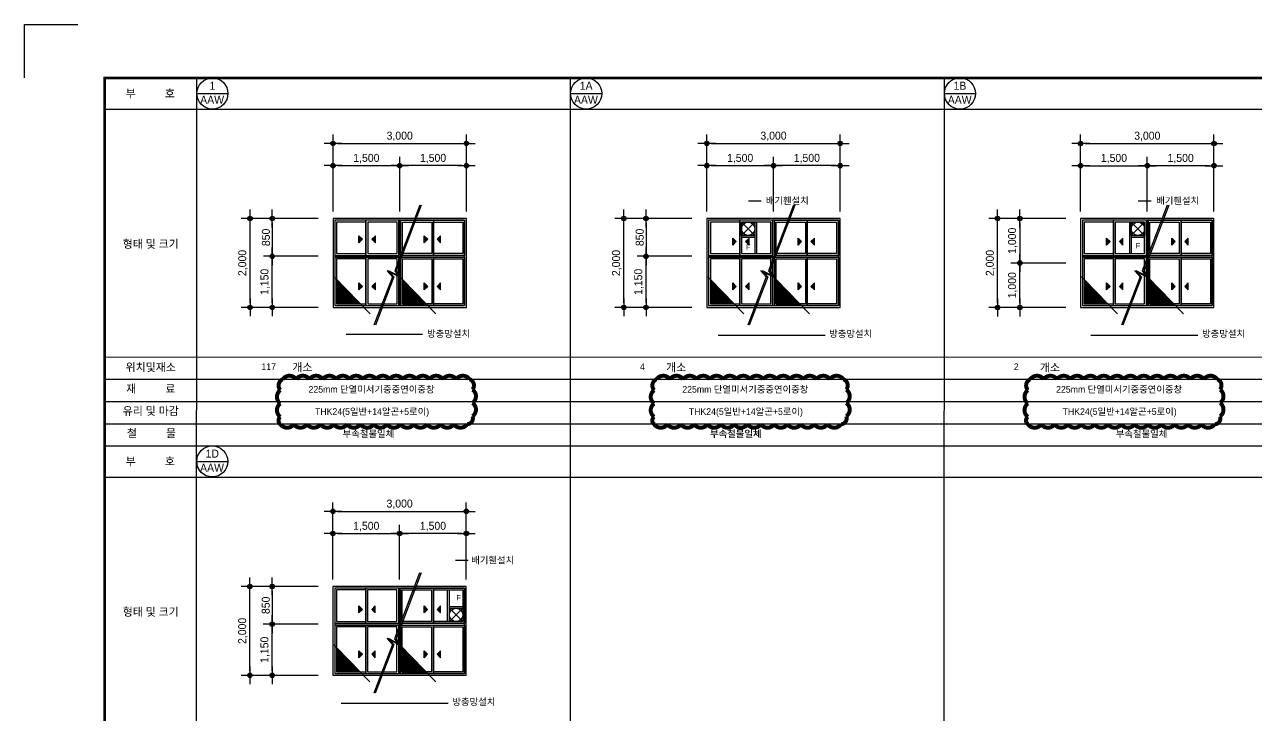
# Model space of a CAD drawing. Header units: millimetres. Extents: x 10934253 to 10976253, y -1872329 to -1812929.
# Drawn here: x 10934253 to 10961959, y -1828466 to -1812929 of the extents above; entities that cross this region are included whole.
import ezdxf
from ezdxf.enums import TextEntityAlignment as Align

# ---------------------------------------------------------------- set-up
doc = ezdxf.new("R2010")
doc.units = ezdxf.units.MM
doc.header["$LTSCALE"] = 50
doc.header["$MEASUREMENT"] = 0
doc.header["$PDSIZE"] = -10
doc.layers.get('0').update_dxf_attribs({"linetype": 'CONTINUOUS'})
doc.layers.get('Defpoints').update_dxf_attribs({"linetype": 'CONTINUOUS'})
doc.layers.add('$TD_AUDIT_GENERATED_(3A5E2)', color=2, linetype='CONTINUOUS', plot=False)
for name, color, linetype in [('$TD_AUDIT_GENERATED_(A3)', 4, 'CONTINUOUS'), ('DIM', 3, 'CONTINUOUS'), ('ELE', 6, 'CONTINUOUS'), ('ETC', 6, 'CONTINUOUS'), ('HAT', 8, 'CONTINUOUS'), ('TEX', 3, 'CONTINUOUS'), ('WAL', 3, 'CONTINUOUS'), ('WID', 4, 'CONTINUOUS')]:
    doc.layers.add(name, color=color, linetype=linetype)
doc.styles.add('$TD_AUDIT_GENERATED_(3A)', font='H2GTRE.TTF')
doc.dimstyles.new('$TD_AUDIT_GENERATED_(39)', dxfattribs={"dimtxt": 2.5, "dimasz": 1, "dimexe": 2, "dimexo": 1, "dimgap": 1.2, "dimtad": 1, "dimdec": 0, "dimzin": 0, "dimdsep": 46, "dimlunit": 6, "dimtxsty": '$TD_AUDIT_GENERATED_(3A)', "dimblk": 'DIMDOT', "dimcen": 3, "dimclrd": 7, "dimclre": 7, "dimclrt": 4, "dimadec": 0, "dimazin": 0, "dimtfac": 1, "dimtdec": 0, "dimtix": 1, "dimtmove": 2, "dimatfit": 3, "dimldrblk": 'DOT', "dimfxl": 1, "dimtolj": 1, "dimtzin": 0, "dimarcsym": 0})

# ---------------------------------------------------------------- blocks, each defined once
blk = doc.blocks.new('ideco-2014v01')
at = {"layer": '$TD_AUDIT_GENERATED_(A3)', "color": 8}
blk.add_lwpolyline([(0, 285), (0, 297), (12, 297)], dxfattribs=at)
blk.add_lwpolyline([(0, 285), (0, 297), (12, 297)], dxfattribs=at)
at = {"layer": '$TD_AUDIT_GENERATED_(A3)', "color": 7, "const_width": 0.6}
blk.add_lwpolyline([(18, 285), (410, 285), (410, 12), (18, 12)], close=True, dxfattribs=at)
blk = doc.blocks.new('SDSDEWEWEWEWEEEE')
blk.add_line((9500233, -1509852), (9535933, -1509852))
at = {"layer": 'ELE', "color": 3}
for p, q in [((9502298, -1526403), (9502307, -1501576)), ((9510706, -1526406), (9510715, -1501579)), ((9519113, -1526409), (9519122, -1501582))]:
    blk.add_line(p, q, dxfattribs=at)
at = {"layer": 'ELE'}
for p, q in [((9500233, -1502276), (9535933, -1502277)), ((9500233, -1507852), (9535933, -1507853)), ((9500233, -1508352), (9535933, -1508353)), ((9500233, -1508852), (9535933, -1508853)), ((9500233, -1509352), (9535933, -1509353)), ((9500233, -1510552), (9535933, -1510553))]:
    blk.add_line(p, q, dxfattribs=at)
at = {"layer": 'TEX', "style": '$TD_AUDIT_GENERATED_(3A)'}
for s, p in [('\\M+3BACE          \\M+3C8A3', (9501260, -1501926)), ('\\M+3C7FC\\M+3C5C2 \\M+3B9D7 \\M+3C5A9\\M+3B1E2', (9501270, -1505309)), ('\\M+3C0A7\\M+3C4A1\\M+3B9D7\\M+3C0E7\\M+3BCD2', (9501270, -1508083)), ('\\M+3B0B3\\M+3BCD2', (9504681, -1508083)), ('\\M+3B0B3\\M+3BCD2', (9513088, -1508086)), ('\\M+3B0B3\\M+3BCD2', (9521496, -1508089)), ('\\M+3C0E7          \\M+3B7E1', (9501270, -1508566)), ('\\M+3C0AF\\M+3B8AE \\M+3B9D7 \\M+3B8B6\\M+3B0A8', (9501270, -1509066)), ('\\M+3C3B6          \\M+3B9B0', (9501286, -1509566)), ('\\M+3BACE          \\M+3C8A3', (9501260, -1510201)), ('\\M+3C7FC\\M+3C5C2 \\M+3B9D7 \\M+3C5A9\\M+3B1E2', (9501270, -1513584))]:
    blk.add_text(s, height=180, dxfattribs=at).set_placement(p, align=Align.MIDDLE_CENTER)
blk = doc.blocks.new('sdsdeweweeee112222')
at = {"layer": 'WID'}
for p, q in [((9453418, -1320404), (9453418, -1322324)), ((9453458, -1320404), (9453458, -1322324)), ((9451978, -1321194), (9453418, -1321194)), ((9451978, -1321234), (9453418, -1321234)), ((9453458, -1321194), (9454898, -1321194)), ((9453458, -1321234), (9454898, -1321234))]:
    blk.add_line(p, q, dxfattribs=at)
for points in [[(9454938, -1320364), (9451938, -1320364), (9451938, -1322364), (9454938, -1322364)], [(9454898, -1320404), (9451978, -1320404), (9451978, -1322324), (9454898, -1322324)], [(9452678, -1320404), (9451978, -1320404), (9451978, -1321194), (9452678, -1321194)], [(9452678, -1320444), (9452018, -1320444), (9452018, -1321154), (9452678, -1321154)], [(9453418, -1320404), (9452678, -1320404), (9452678, -1321194), (9453418, -1321194)], [(9453378, -1320444), (9452718, -1320444), (9452718, -1321154), (9453378, -1321154)], [(9453458, -1320404), (9454198, -1320404), (9454198, -1321194), (9453458, -1321194)], [(9453498, -1320444), (9454158, -1320444), (9454158, -1321154), (9453498, -1321154)], [(9454198, -1320404), (9454898, -1320404), (9454898, -1321194), (9454198, -1321194)], [(9454198, -1320444), (9454858, -1320444), (9454858, -1321154), (9454198, -1321154)], [(9452678, -1321234), (9451978, -1321234), (9451978, -1322324), (9452678, -1322324)], [(9452678, -1321274), (9452018, -1321274), (9452018, -1322284), (9452678, -1322284)], [(9453418, -1321234), (9452678, -1321234), (9452678, -1322324), (9453418, -1322324)], [(9453378, -1321274), (9452718, -1321274), (9452718, -1322284), (9453378, -1322284)], [(9453458, -1321234), (9454198, -1321234), (9454198, -1322324), (9453458, -1322324)], [(9453498, -1321274), (9454158, -1321274), (9454158, -1322284), (9453498, -1322284)], [(9454198, -1321234), (9454898, -1321234), (9454898, -1322324), (9454198, -1322324)], [(9454198, -1321274), (9454858, -1321274), (9454858, -1322284), (9454198, -1322284)]]:
    blk.add_lwpolyline(points, close=True, dxfattribs=at)
blk = doc.blocks.new('DIMDOT')
at = {"color": 0}
blk.add_line((-2, 0), (2, 0), dxfattribs=at)
for radius in [0.5, 0.25]:
    blk.add_circle((0, 0), radius, dxfattribs=at)
blk = doc.blocks.new('*D7')
at = {"layer": 'Defpoints', "color": 0}
for p in [(10939323, -1817290), (10940955, -1817290), (10940955, -1819290)]:
    blk.add_point(p, dxfattribs=at)
at = {"layer": 'DIM', "color": 7, "lineweight": -2}
for p, q in [((10940855, -1817290), (10939123, -1817290)), ((10939323, -1819190), (10939323, -1817390)), ((10940855, -1819290), (10939123, -1819290))]:
    blk.add_line(p, q, dxfattribs=at)
at = {"layer": 'DIM', "color": 7, "lineweight": -2, "xscale": 100, "yscale": 100, "zscale": 100}
for p, rotation in [((10939323, -1817290), 90), ((10939323, -1819290), 270)]:
    blk.add_blockref('DIMDOT', p, dxfattribs=dict(at, rotation=rotation))
at = {"layer": 'DIM', "color": 4, "insert": (10939165, -1818290), "char_height": 180, "attachment_point": 5, "rotation": 90, "style": '$TD_AUDIT_GENERATED_(3A)'}
blk.add_mtext('\\A1;2,000', dxfattribs=at)
blk = doc.blocks.new('_DOT')
at = {"color": 0, "linetype": 'ByBlock'}
blk.add_line((-0.5, 0), (-1, 0), dxfattribs=at)
at = {"color": 0, "linetype": 'ByBlock', "const_width": 0.5}
blk.add_lwpolyline([(-0.25, 0, 1), (0.25, 0, 1)], format="xyb", close=True, dxfattribs=at)
blk = doc.blocks.new('*D8')
at = {"layer": 'Defpoints', "color": 0}
for p in [(10940955, -1817290), (10939823, -1818140), (10940955, -1818140)]:
    blk.add_point(p, dxfattribs=at)
at = {"layer": 'DIM', "color": 7, "lineweight": -2}
for p, q in [((10940855, -1817290), (10939623, -1817290)), ((10939823, -1817390), (10939823, -1818040)), ((10940855, -1818140), (10939623, -1818140))]:
    blk.add_line(p, q, dxfattribs=at)
at = {"layer": 'DIM', "color": 7, "lineweight": -2, "xscale": 100, "yscale": 100, "zscale": 100}
for p, rotation in [((10939823, -1817290), 90), ((10939823, -1818140), 270)]:
    blk.add_blockref('DIMDOT', p, dxfattribs=dict(at, rotation=rotation))
at = {"layer": 'DIM', "color": 4, "insert": (10939681, -1817715), "char_height": 180, "attachment_point": 5, "rotation": 90, "style": '$TD_AUDIT_GENERATED_(3A)'}
blk.add_mtext('\\A1;850', dxfattribs=at)
blk = doc.blocks.new('*D9')
at = {"layer": 'Defpoints', "color": 0}
for p in [(10939823, -1818140), (10940955, -1818140), (10940955, -1819290)]:
    blk.add_point(p, dxfattribs=at)
at = {"layer": 'DIM', "color": 7, "lineweight": -2}
for p, q in [((10940855, -1818140), (10939623, -1818140)), ((10939823, -1819190), (10939823, -1818240)), ((10940855, -1819290), (10939623, -1819290))]:
    blk.add_line(p, q, dxfattribs=at)
at = {"layer": 'DIM', "color": 7, "lineweight": -2, "xscale": 100, "yscale": 100, "zscale": 100}
for p, rotation in [((10939823, -1818140), 90), ((10939823, -1819290), 270)]:
    blk.add_blockref('DIMDOT', p, dxfattribs=dict(at, rotation=rotation))
at = {"layer": 'DIM', "color": 4, "insert": (10939665, -1818715), "char_height": 180, "attachment_point": 5, "rotation": 90, "style": '$TD_AUDIT_GENERATED_(3A)'}
blk.add_mtext('\\A1;1,150', dxfattribs=at)
blk = doc.blocks.new('*D10')
at = {"layer": 'Defpoints', "color": 0}
for p in [(10944190, -1815601), (10941190, -1817233), (10944190, -1817233)]:
    blk.add_point(p, dxfattribs=at)
at = {"layer": 'DIM', "color": 7, "lineweight": -2}
for p, q in [((10941190, -1817133), (10941190, -1815401)), ((10944190, -1817133), (10944190, -1815401)), ((10941290, -1815601), (10944090, -1815601))]:
    blk.add_line(p, q, dxfattribs=at)
at = {"layer": 'DIM', "color": 7, "lineweight": -2, "xscale": 100, "yscale": 100, "zscale": 100, "rotation": 180}
blk.add_blockref('DIMDOT', (10941190, -1815601), dxfattribs=at)
at = {"layer": 'DIM', "color": 7, "lineweight": -2, "xscale": 100, "yscale": 100, "zscale": 100}
blk.add_blockref('DIMDOT', (10944190, -1815601), dxfattribs=at)
at = {"layer": 'DIM', "color": 4, "insert": (10942690, -1815443), "char_height": 180, "attachment_point": 5, "style": '$TD_AUDIT_GENERATED_(3A)'}
blk.add_mtext('\\A1;3,000', dxfattribs=at)
blk = doc.blocks.new('*D11')
at = {"layer": 'Defpoints', "color": 0}
for p in [(10942690, -1816101), (10942690, -1817233), (10944190, -1817233)]:
    blk.add_point(p, dxfattribs=at)
at = {"layer": 'DIM', "color": 7, "lineweight": -2}
for p, q in [((10942690, -1817133), (10942690, -1815901)), ((10944090, -1816101), (10942790, -1816101)), ((10944190, -1817133), (10944190, -1815901))]:
    blk.add_line(p, q, dxfattribs=at)
at = {"layer": 'DIM', "color": 7, "lineweight": -2, "xscale": 100, "yscale": 100, "zscale": 100, "rotation": 180}
blk.add_blockref('DIMDOT', (10942690, -1816101), dxfattribs=at)
at = {"layer": 'DIM', "color": 7, "lineweight": -2, "xscale": 100, "yscale": 100, "zscale": 100}
blk.add_blockref('DIMDOT', (10944190, -1816101), dxfattribs=at)
at = {"layer": 'DIM', "color": 4, "insert": (10943440, -1815943), "char_height": 180, "attachment_point": 5, "style": '$TD_AUDIT_GENERATED_(3A)'}
blk.add_mtext('\\A1;1,500', dxfattribs=at)
blk = doc.blocks.new('*D12')
at = {"layer": 'Defpoints', "color": 0}
for p in [(10942690, -1816101), (10941190, -1817233), (10942690, -1817233)]:
    blk.add_point(p, dxfattribs=at)
at = {"layer": 'DIM', "color": 7, "lineweight": -2}
for p, q in [((10941190, -1817133), (10941190, -1815901)), ((10941290, -1816101), (10942590, -1816101)), ((10942690, -1817133), (10942690, -1815901))]:
    blk.add_line(p, q, dxfattribs=at)
at = {"layer": 'DIM', "color": 7, "lineweight": -2, "xscale": 100, "yscale": 100, "zscale": 100, "rotation": 180}
blk.add_blockref('DIMDOT', (10941190, -1816101), dxfattribs=at)
at = {"layer": 'DIM', "color": 7, "lineweight": -2, "xscale": 100, "yscale": 100, "zscale": 100}
blk.add_blockref('DIMDOT', (10942690, -1816101), dxfattribs=at)
at = {"layer": 'DIM', "color": 4, "insert": (10941940, -1815943), "char_height": 180, "attachment_point": 5, "style": '$TD_AUDIT_GENERATED_(3A)'}
blk.add_mtext('\\A1;1,500', dxfattribs=at)
blk = doc.blocks.new('213232333233333')
blk.add_hatch(color=256).paths.add_polyline_path([(9505335, -1505224), (9505491, -1505068), (9505335, -1504912)])
blk.add_lwpolyline([(9505335, -1504912), (9505491, -1505068), (9505335, -1505224)], close=True)
blk = doc.blocks.new('SDSEDSWEWEWE')
at = {"layer": 'WID'}
for p, q in [((8291993, -1627894), (8292293, -1627594)), ((8292293, -1627894), (8291993, -1627594))]:
    blk.add_line(p, q, dxfattribs=at)
blk.add_lwpolyline([(8291993, -1627594), (8292293, -1627594), (8292293, -1627894), (8291993, -1627894)], close=True, dxfattribs=at)
blk.add_circle((8292143, -1627744), 150, dxfattribs=at)
blk = doc.blocks.new('*D13')
at = {"layer": 'Defpoints', "color": 0}
for p in [(10947731, -1817290), (10949363, -1817290), (10949363, -1819290)]:
    blk.add_point(p, dxfattribs=at)
at = {"layer": 'DIM', "color": 7, "lineweight": -2}
for p, q in [((10949263, -1817290), (10947531, -1817290)), ((10947731, -1819190), (10947731, -1817390)), ((10949263, -1819290), (10947531, -1819290))]:
    blk.add_line(p, q, dxfattribs=at)
at = {"layer": 'DIM', "color": 7, "lineweight": -2, "xscale": 100, "yscale": 100, "zscale": 100}
for p, rotation in [((10947731, -1817290), 90), ((10947731, -1819290), 270)]:
    blk.add_blockref('DIMDOT', p, dxfattribs=dict(at, rotation=rotation))
at = {"layer": 'DIM', "color": 4, "insert": (10947573, -1818290), "char_height": 180, "attachment_point": 5, "rotation": 90, "style": '$TD_AUDIT_GENERATED_(3A)'}
blk.add_mtext('\\A1;2,000', dxfattribs=at)
blk = doc.blocks.new('*D14')
at = {"layer": 'Defpoints', "color": 0}
for p in [(10949363, -1817290), (10948231, -1818140), (10949363, -1818140)]:
    blk.add_point(p, dxfattribs=at)
at = {"layer": 'DIM', "color": 7, "lineweight": -2}
for p, q in [((10949263, -1817290), (10948031, -1817290)), ((10948231, -1817390), (10948231, -1818040)), ((10949263, -1818140), (10948031, -1818140))]:
    blk.add_line(p, q, dxfattribs=at)
at = {"layer": 'DIM', "color": 7, "lineweight": -2, "xscale": 100, "yscale": 100, "zscale": 100}
for p, rotation in [((10948231, -1817290), 90), ((10948231, -1818140), 270)]:
    blk.add_blockref('DIMDOT', p, dxfattribs=dict(at, rotation=rotation))
at = {"layer": 'DIM', "color": 4, "insert": (10948089, -1817715), "char_height": 180, "attachment_point": 5, "rotation": 90, "style": '$TD_AUDIT_GENERATED_(3A)'}
blk.add_mtext('\\A1;850', dxfattribs=at)
blk = doc.blocks.new('*D15')
at = {"layer": 'Defpoints', "color": 0}
for p in [(10948231, -1818140), (10949363, -1818140), (10949363, -1819290)]:
    blk.add_point(p, dxfattribs=at)
at = {"layer": 'DIM', "color": 7, "lineweight": -2}
for p, q in [((10949263, -1818140), (10948031, -1818140)), ((10948231, -1819190), (10948231, -1818240)), ((10949263, -1819290), (10948031, -1819290))]:
    blk.add_line(p, q, dxfattribs=at)
at = {"layer": 'DIM', "color": 7, "lineweight": -2, "xscale": 100, "yscale": 100, "zscale": 100}
for p, rotation in [((10948231, -1818140), 90), ((10948231, -1819290), 270)]:
    blk.add_blockref('DIMDOT', p, dxfattribs=dict(at, rotation=rotation))
at = {"layer": 'DIM', "color": 4, "insert": (10948073, -1818715), "char_height": 180, "attachment_point": 5, "rotation": 90, "style": '$TD_AUDIT_GENERATED_(3A)'}
blk.add_mtext('\\A1;1,150', dxfattribs=at)
blk = doc.blocks.new('*D16')
at = {"layer": 'Defpoints', "color": 0}
for p in [(10952598, -1815601), (10949598, -1817233), (10952598, -1817233)]:
    blk.add_point(p, dxfattribs=at)
at = {"layer": 'DIM', "color": 7, "lineweight": -2}
for p, q in [((10949598, -1817133), (10949598, -1815401)), ((10952598, -1817133), (10952598, -1815401)), ((10949698, -1815601), (10952498, -1815601))]:
    blk.add_line(p, q, dxfattribs=at)
at = {"layer": 'DIM', "color": 7, "lineweight": -2, "xscale": 100, "yscale": 100, "zscale": 100, "rotation": 180}
blk.add_blockref('DIMDOT', (10949598, -1815601), dxfattribs=at)
at = {"layer": 'DIM', "color": 7, "lineweight": -2, "xscale": 100, "yscale": 100, "zscale": 100}
blk.add_blockref('DIMDOT', (10952598, -1815601), dxfattribs=at)
at = {"layer": 'DIM', "color": 4, "insert": (10951098, -1815443), "char_height": 180, "attachment_point": 5, "style": '$TD_AUDIT_GENERATED_(3A)'}
blk.add_mtext('\\A1;3,000', dxfattribs=at)
blk = doc.blocks.new('*D17')
at = {"layer": 'Defpoints', "color": 0}
for p in [(10951098, -1816101), (10951098, -1817233), (10952598, -1817233)]:
    blk.add_point(p, dxfattribs=at)
at = {"layer": 'DIM', "color": 7, "lineweight": -2}
for p, q in [((10951098, -1817133), (10951098, -1815901)), ((10952498, -1816101), (10951198, -1816101)), ((10952598, -1817133), (10952598, -1815901))]:
    blk.add_line(p, q, dxfattribs=at)
at = {"layer": 'DIM', "color": 7, "lineweight": -2, "xscale": 100, "yscale": 100, "zscale": 100, "rotation": 180}
blk.add_blockref('DIMDOT', (10951098, -1816101), dxfattribs=at)
at = {"layer": 'DIM', "color": 7, "lineweight": -2, "xscale": 100, "yscale": 100, "zscale": 100}
blk.add_blockref('DIMDOT', (10952598, -1816101), dxfattribs=at)
at = {"layer": 'DIM', "color": 4, "insert": (10951848, -1815943), "char_height": 180, "attachment_point": 5, "style": '$TD_AUDIT_GENERATED_(3A)'}
blk.add_mtext('\\A1;1,500', dxfattribs=at)
blk = doc.blocks.new('*D18')
at = {"layer": 'Defpoints', "color": 0}
for p in [(10951098, -1816101), (10949598, -1817233), (10951098, -1817233)]:
    blk.add_point(p, dxfattribs=at)
at = {"layer": 'DIM', "color": 7, "lineweight": -2}
for p, q in [((10949598, -1817133), (10949598, -1815901)), ((10949698, -1816101), (10950998, -1816101)), ((10951098, -1817133), (10951098, -1815901))]:
    blk.add_line(p, q, dxfattribs=at)
at = {"layer": 'DIM', "color": 7, "lineweight": -2, "xscale": 100, "yscale": 100, "zscale": 100, "rotation": 180}
blk.add_blockref('DIMDOT', (10949598, -1816101), dxfattribs=at)
at = {"layer": 'DIM', "color": 7, "lineweight": -2, "xscale": 100, "yscale": 100, "zscale": 100}
blk.add_blockref('DIMDOT', (10951098, -1816101), dxfattribs=at)
at = {"layer": 'DIM', "color": 4, "insert": (10950348, -1815943), "char_height": 180, "attachment_point": 5, "style": '$TD_AUDIT_GENERATED_(3A)'}
blk.add_mtext('\\A1;1,500', dxfattribs=at)
blk = doc.blocks.new('*D19')
at = {"layer": 'Defpoints', "color": 0}
for p in [(10956139, -1817291), (10957771, -1817291), (10957771, -1819291)]:
    blk.add_point(p, dxfattribs=at)
at = {"layer": 'DIM', "color": 7, "lineweight": -2}
for p, q in [((10957671, -1817291), (10955939, -1817291)), ((10956139, -1819191), (10956139, -1817391)), ((10957671, -1819291), (10955939, -1819291))]:
    blk.add_line(p, q, dxfattribs=at)
at = {"layer": 'DIM', "color": 7, "lineweight": -2, "xscale": 100, "yscale": 100, "zscale": 100}
for p, rotation in [((10956139, -1817291), 90), ((10956139, -1819291), 270)]:
    blk.add_blockref('DIMDOT', p, dxfattribs=dict(at, rotation=rotation))
at = {"layer": 'DIM', "color": 4, "insert": (10955980, -1818291), "char_height": 180, "attachment_point": 5, "rotation": 90, "style": '$TD_AUDIT_GENERATED_(3A)'}
blk.add_mtext('\\A1;2,000', dxfattribs=at)
blk = doc.blocks.new('*D20')
at = {"layer": 'Defpoints', "color": 0}
for p in [(10957771, -1817291), (10956639, -1818291), (10957771, -1818291)]:
    blk.add_point(p, dxfattribs=at)
at = {"layer": 'DIM', "color": 7, "lineweight": -2}
for p, q in [((10957671, -1817291), (10956439, -1817291)), ((10956639, -1817391), (10956639, -1818191)), ((10957671, -1818291), (10956439, -1818291))]:
    blk.add_line(p, q, dxfattribs=at)
at = {"layer": 'DIM', "color": 7, "lineweight": -2, "xscale": 100, "yscale": 100, "zscale": 100}
for p, rotation in [((10956639, -1817291), 90), ((10956639, -1818291), 270)]:
    blk.add_blockref('DIMDOT', p, dxfattribs=dict(at, rotation=rotation))
at = {"layer": 'DIM', "color": 4, "insert": (10956481, -1817791), "char_height": 180, "attachment_point": 5, "rotation": 90, "style": '$TD_AUDIT_GENERATED_(3A)'}
blk.add_mtext('\\A1;1,000', dxfattribs=at)
blk = doc.blocks.new('*D21')
at = {"layer": 'Defpoints', "color": 0}
for p in [(10956639, -1818291), (10957771, -1818291), (10957771, -1819291)]:
    blk.add_point(p, dxfattribs=at)
at = {"layer": 'DIM', "color": 7, "lineweight": -2}
for p, q in [((10957671, -1818291), (10956439, -1818291)), ((10956639, -1819191), (10956639, -1818391)), ((10957671, -1819291), (10956439, -1819291))]:
    blk.add_line(p, q, dxfattribs=at)
at = {"layer": 'DIM', "color": 7, "lineweight": -2, "xscale": 100, "yscale": 100, "zscale": 100}
for p, rotation in [((10956639, -1818291), 90), ((10956639, -1819291), 270)]:
    blk.add_blockref('DIMDOT', p, dxfattribs=dict(at, rotation=rotation))
at = {"layer": 'DIM', "color": 4, "insert": (10956481, -1818791), "char_height": 180, "attachment_point": 5, "rotation": 90, "style": '$TD_AUDIT_GENERATED_(3A)'}
blk.add_mtext('\\A1;1,000', dxfattribs=at)
blk = doc.blocks.new('*D22')
at = {"layer": 'Defpoints', "color": 0}
for p in [(10961006, -1815602), (10958006, -1817234), (10961006, -1817234)]:
    blk.add_point(p, dxfattribs=at)
at = {"layer": 'DIM', "color": 7, "lineweight": -2}
for p, q in [((10958006, -1817134), (10958006, -1815402)), ((10961006, -1817134), (10961006, -1815402)), ((10958106, -1815602), (10960906, -1815602))]:
    blk.add_line(p, q, dxfattribs=at)
at = {"layer": 'DIM', "color": 7, "lineweight": -2, "xscale": 100, "yscale": 100, "zscale": 100, "rotation": 180}
blk.add_blockref('DIMDOT', (10958006, -1815602), dxfattribs=at)
at = {"layer": 'DIM', "color": 7, "lineweight": -2, "xscale": 100, "yscale": 100, "zscale": 100}
blk.add_blockref('DIMDOT', (10961006, -1815602), dxfattribs=at)
at = {"layer": 'DIM', "color": 4, "insert": (10959506, -1815444), "char_height": 180, "attachment_point": 5, "style": '$TD_AUDIT_GENERATED_(3A)'}
blk.add_mtext('\\A1;3,000', dxfattribs=at)
blk = doc.blocks.new('*D23')
at = {"layer": 'Defpoints', "color": 0}
for p in [(10959506, -1816102), (10959506, -1817234), (10961006, -1817234)]:
    blk.add_point(p, dxfattribs=at)
at = {"layer": 'DIM', "color": 7, "lineweight": -2}
for p, q in [((10959506, -1817134), (10959506, -1815902)), ((10960906, -1816102), (10959606, -1816102)), ((10961006, -1817134), (10961006, -1815902))]:
    blk.add_line(p, q, dxfattribs=at)
at = {"layer": 'DIM', "color": 7, "lineweight": -2, "xscale": 100, "yscale": 100, "zscale": 100, "rotation": 180}
blk.add_blockref('DIMDOT', (10959506, -1816102), dxfattribs=at)
at = {"layer": 'DIM', "color": 7, "lineweight": -2, "xscale": 100, "yscale": 100, "zscale": 100}
blk.add_blockref('DIMDOT', (10961006, -1816102), dxfattribs=at)
at = {"layer": 'DIM', "color": 4, "insert": (10960256, -1815944), "char_height": 180, "attachment_point": 5, "style": '$TD_AUDIT_GENERATED_(3A)'}
blk.add_mtext('\\A1;1,500', dxfattribs=at)
blk = doc.blocks.new('*D24')
at = {"layer": 'Defpoints', "color": 0}
for p in [(10959506, -1816102), (10958006, -1817234), (10959506, -1817234)]:
    blk.add_point(p, dxfattribs=at)
at = {"layer": 'DIM', "color": 7, "lineweight": -2}
for p, q in [((10958006, -1817134), (10958006, -1815902)), ((10958106, -1816102), (10959406, -1816102)), ((10959506, -1817134), (10959506, -1815902))]:
    blk.add_line(p, q, dxfattribs=at)
at = {"layer": 'DIM', "color": 7, "lineweight": -2, "xscale": 100, "yscale": 100, "zscale": 100, "rotation": 180}
blk.add_blockref('DIMDOT', (10958006, -1816102), dxfattribs=at)
at = {"layer": 'DIM', "color": 7, "lineweight": -2, "xscale": 100, "yscale": 100, "zscale": 100}
blk.add_blockref('DIMDOT', (10959506, -1816102), dxfattribs=at)
at = {"layer": 'DIM', "color": 4, "insert": (10958756, -1815944), "char_height": 180, "attachment_point": 5, "style": '$TD_AUDIT_GENERATED_(3A)'}
blk.add_mtext('\\A1;1,500', dxfattribs=at)
blk = doc.blocks.new('*D36')
at = {"layer": 'Defpoints', "color": 0}
for p in [(10939321, -1825566), (10940953, -1825566), (10940953, -1827566)]:
    blk.add_point(p, dxfattribs=at)
at = {"layer": 'DIM', "color": 7, "lineweight": -2}
for p, q in [((10940853, -1825566), (10939121, -1825566)), ((10939321, -1827466), (10939321, -1825666)), ((10940853, -1827566), (10939121, -1827566))]:
    blk.add_line(p, q, dxfattribs=at)
at = {"layer": 'DIM', "color": 7, "lineweight": -2, "xscale": 100, "yscale": 100, "zscale": 100}
for p, rotation in [((10939321, -1825566), 90), ((10939321, -1827566), 270)]:
    blk.add_blockref('DIMDOT', p, dxfattribs=dict(at, rotation=rotation))
at = {"layer": 'DIM', "color": 4, "insert": (10939163, -1826566), "char_height": 180, "attachment_point": 5, "rotation": 90, "style": '$TD_AUDIT_GENERATED_(3A)'}
blk.add_mtext('\\A1;2,000', dxfattribs=at)
blk = doc.blocks.new('*D37')
at = {"layer": 'Defpoints', "color": 0}
for p in [(10940953, -1825566), (10939821, -1826416), (10940953, -1826416)]:
    blk.add_point(p, dxfattribs=at)
at = {"layer": 'DIM', "color": 7, "lineweight": -2}
for p, q in [((10940853, -1825566), (10939621, -1825566)), ((10939821, -1825666), (10939821, -1826316)), ((10940853, -1826416), (10939621, -1826416))]:
    blk.add_line(p, q, dxfattribs=at)
at = {"layer": 'DIM', "color": 7, "lineweight": -2, "xscale": 100, "yscale": 100, "zscale": 100}
for p, rotation in [((10939821, -1825566), 90), ((10939821, -1826416), 270)]:
    blk.add_blockref('DIMDOT', p, dxfattribs=dict(at, rotation=rotation))
at = {"layer": 'DIM', "color": 4, "insert": (10939678, -1825991), "char_height": 180, "attachment_point": 5, "rotation": 90, "style": '$TD_AUDIT_GENERATED_(3A)'}
blk.add_mtext('\\A1;850', dxfattribs=at)
blk = doc.blocks.new('*D38')
at = {"layer": 'Defpoints', "color": 0}
for p in [(10939821, -1826416), (10940953, -1826416), (10940953, -1827566)]:
    blk.add_point(p, dxfattribs=at)
at = {"layer": 'DIM', "color": 7, "lineweight": -2}
for p, q in [((10940853, -1826416), (10939621, -1826416)), ((10939821, -1827466), (10939821, -1826516)), ((10940853, -1827566), (10939621, -1827566))]:
    blk.add_line(p, q, dxfattribs=at)
at = {"layer": 'DIM', "color": 7, "lineweight": -2, "xscale": 100, "yscale": 100, "zscale": 100}
for p, rotation in [((10939821, -1826416), 90), ((10939821, -1827566), 270)]:
    blk.add_blockref('DIMDOT', p, dxfattribs=dict(at, rotation=rotation))
at = {"layer": 'DIM', "color": 4, "insert": (10939663, -1826991), "char_height": 180, "attachment_point": 5, "rotation": 90, "style": '$TD_AUDIT_GENERATED_(3A)'}
blk.add_mtext('\\A1;1,150', dxfattribs=at)
blk = doc.blocks.new('*D39')
at = {"layer": 'Defpoints', "color": 0}
for p in [(10944188, -1823877), (10941188, -1825509), (10944188, -1825509)]:
    blk.add_point(p, dxfattribs=at)
at = {"layer": 'DIM', "color": 7, "lineweight": -2}
for p, q in [((10941188, -1825409), (10941188, -1823677)), ((10941288, -1823877), (10944088, -1823877)), ((10944188, -1825409), (10944188, -1823677))]:
    blk.add_line(p, q, dxfattribs=at)
at = {"layer": 'DIM', "color": 7, "lineweight": -2, "xscale": 100, "yscale": 100, "zscale": 100, "rotation": 180}
blk.add_blockref('DIMDOT', (10941188, -1823877), dxfattribs=at)
at = {"layer": 'DIM', "color": 7, "lineweight": -2, "xscale": 100, "yscale": 100, "zscale": 100}
blk.add_blockref('DIMDOT', (10944188, -1823877), dxfattribs=at)
at = {"layer": 'DIM', "color": 4, "insert": (10942688, -1823719), "char_height": 180, "attachment_point": 5, "style": '$TD_AUDIT_GENERATED_(3A)'}
blk.add_mtext('\\A1;3,000', dxfattribs=at)
blk = doc.blocks.new('*D40')
at = {"layer": 'Defpoints', "color": 0}
for p in [(10942688, -1824377), (10942688, -1825509), (10944188, -1825509)]:
    blk.add_point(p, dxfattribs=at)
at = {"layer": 'DIM', "color": 7, "lineweight": -2}
for p, q in [((10942688, -1825409), (10942688, -1824177)), ((10944088, -1824377), (10942788, -1824377)), ((10944188, -1825409), (10944188, -1824177))]:
    blk.add_line(p, q, dxfattribs=at)
at = {"layer": 'DIM', "color": 7, "lineweight": -2, "xscale": 100, "yscale": 100, "zscale": 100, "rotation": 180}
blk.add_blockref('DIMDOT', (10942688, -1824377), dxfattribs=at)
at = {"layer": 'DIM', "color": 7, "lineweight": -2, "xscale": 100, "yscale": 100, "zscale": 100}
blk.add_blockref('DIMDOT', (10944188, -1824377), dxfattribs=at)
at = {"layer": 'DIM', "color": 4, "insert": (10943438, -1824219), "char_height": 180, "attachment_point": 5, "style": '$TD_AUDIT_GENERATED_(3A)'}
blk.add_mtext('\\A1;1,500', dxfattribs=at)
blk = doc.blocks.new('*D41')
at = {"layer": 'Defpoints', "color": 0}
for p in [(10942688, -1824377), (10941188, -1825509), (10942688, -1825509)]:
    blk.add_point(p, dxfattribs=at)
at = {"layer": 'DIM', "color": 7, "lineweight": -2}
for p, q in [((10941188, -1825409), (10941188, -1824177)), ((10941288, -1824377), (10942588, -1824377)), ((10942688, -1825409), (10942688, -1824177))]:
    blk.add_line(p, q, dxfattribs=at)
at = {"layer": 'DIM', "color": 7, "lineweight": -2, "xscale": 100, "yscale": 100, "zscale": 100, "rotation": 180}
blk.add_blockref('DIMDOT', (10941188, -1824377), dxfattribs=at)
at = {"layer": 'DIM', "color": 7, "lineweight": -2, "xscale": 100, "yscale": 100, "zscale": 100}
blk.add_blockref('DIMDOT', (10942688, -1824377), dxfattribs=at)
at = {"layer": 'DIM', "color": 4, "insert": (10941938, -1824219), "char_height": 180, "attachment_point": 5, "style": '$TD_AUDIT_GENERATED_(3A)'}
blk.add_mtext('\\A1;1,500', dxfattribs=at)

msp = doc.modelspace()

# ---------------------------------------------------------------- hatches: boundary and pattern name
at = {"layer": 'HAT'}
h = msp.add_hatch(dxfattribs=at)
h.set_pattern_fill('_USER', color=256, scale=30, style=0, double=1, pattern_type=0)
h.set_pattern_definition([(0, (0, 0), (0, 30), []), (90, (0, 0), (-30, 2e-15), [])])
h.paths.add_polyline_path([(10941270.5, -1818662.4), (10941270.5, -1819210.1), (10941804.8, -1819210.1)])
h = msp.add_hatch(dxfattribs=at)
h.set_pattern_fill('_USER', color=256, scale=30, style=0, double=1, pattern_type=0)
h.set_pattern_definition([(0, (1480, 0), (0, 30), []), (90, (1480, 0), (-30, 2e-15), [])])
h.paths.add_polyline_path([(10942750.5, -1818662.4), (10942750.5, -1819210.1), (10943284.8, -1819210.1)])
h = msp.add_hatch(dxfattribs=at)
h.set_pattern_fill('_USER', color=256, scale=30, style=0, double=1, pattern_type=0)
h.set_pattern_definition([(0, (8407.564, -0.302), (0, 30), []), (90, (8407.564, -0.302), (-30, 2e-15), [])])
h.paths.add_polyline_path([(10949678, -1818662.7), (10949678, -1819210.4), (10950212.4, -1819210.4)])
h = msp.add_hatch(dxfattribs=at)
h.set_pattern_fill('_USER', color=256, scale=30, style=0, double=1, pattern_type=0)
h.set_pattern_definition([(0, (9887.564, -0.302), (0, 30), []), (90, (9887.564, -0.302), (-30, 2e-15), [])])
h.paths.add_polyline_path([(10951158, -1818662.7), (10951158, -1819210.4), (10951692.4, -1819210.4)])
h = msp.add_hatch(dxfattribs=at)
h.set_pattern_fill('_USER', color=256, scale=30, style=0, double=1, pattern_type=0)
h.set_pattern_definition([(0, (16815.128, -0.6), (0, 30), []), (90, (16815.128, -0.6), (-30, 2e-15), [])])
h.paths.add_polyline_path([(10958085.6, -1818663), (10958085.6, -1819210.7), (10958619.9, -1819210.7)])
h = msp.add_hatch(dxfattribs=at)
h.set_pattern_fill('_USER', color=256, scale=30, style=0, double=1, pattern_type=0)
h.set_pattern_definition([(0, (18295.128, -0.6), (0, 30), []), (90, (18295.128, -0.6), (-30, 2e-15), [])])
h.paths.add_polyline_path([(10959565.6, -1818663), (10959565.6, -1819210.7), (10960099.9, -1819210.7)])
h = msp.add_hatch(dxfattribs=at)
h.set_pattern_fill('_USER', color=256, scale=30, style=0, double=1, pattern_type=0)
h.set_pattern_definition([(0, (-2.715, -8275.655), (0, 30), []), (90, (-2.715, -8275.655), (-30, 2e-15), [])])
h.paths.add_polyline_path([(10941267.8, -1826938.1), (10941267.8, -1827485.8), (10941802.1, -1827485.8)])
h = msp.add_hatch(dxfattribs=at)
h.set_pattern_fill('_USER', color=256, scale=30, style=0, double=1, pattern_type=0)
h.set_pattern_definition([(0, (1477.285, -8275.655), (0, 30), []), (90, (1477.285, -8275.655), (-30, 2e-15), [])])
h.paths.add_polyline_path([(10942747.8, -1826938.1), (10942747.8, -1827485.8), (10943282.1, -1827485.8)])

# ---------------------------------------------------------------- linework, layer by layer
at = {"layer": '$TD_AUDIT_GENERATED_(3A5E2)', "const_width": 90}
for points in [[(10940006.5, -1821917.6, 0.5205671), (10940306.5, -1821917.6, 0.5205671), (10940606.5, -1821917.6, 0.5205671), (10940906.5, -1821917.6, 0.5205671), (10941206.5, -1821917.6, 0.5205671), (10941506.5, -1821917.6, 0.5205671), (10941806.5, -1821917.6, 0.5205671), (10942106.5, -1821917.6, 0.5205671), (10942406.5, -1821917.6, 0.5205671), (10942706.5, -1821917.6, 0.5205671), (10943006.5, -1821917.6, 0.5205671), (10943306.5, -1821917.6, 0.5205671), (10943606.5, -1821917.6, 0.5205671), (10943906.5, -1821917.6, 0.5205671), (10944206.5, -1821917.6, 0.5205671), (10944326.9, -1821738, 0.5205671), (10944326.9, -1821438, 0.5205671), (10944326.9, -1821138, 0.5205671), (10944260, -1820904.9, 0.5205671), (10943960, -1820904.9, 0.5205671), (10943660, -1820904.9, 0.5205671), (10943360, -1820904.9, 0.5205671), (10943060, -1820904.9, 0.5205671), (10942760, -1820904.9, 0.5205671), (10942460, -1820904.9, 0.5205671), (10942160, -1820904.9, 0.5205671), (10941860, -1820904.9, 0.5205671), (10941560, -1820904.9, 0.5205671), (10941260, -1820904.9, 0.5205671), (10940960, -1820904.9, 0.5205671), (10940660, -1820904.9, 0.5205671), (10940360, -1820904.9, 0.5205671), (10940060, -1820904.9, 0.5205671), (10940006.5, -1821151.4, 0.5205671), (10940006.5, -1821451.4, 0.5205671), (10940006.5, -1821751.4, 0.5205671)], [(10948414.1, -1821917.9, 0.5205671), (10948714.1, -1821917.9, 0.5205671), (10949014.1, -1821917.9, 0.5205671), (10949314.1, -1821917.9, 0.5205671), (10949614.1, -1821917.9, 0.5205671), (10949914.1, -1821917.9, 0.5205671), (10950214.1, -1821917.9, 0.5205671), (10950514.1, -1821917.9, 0.5205671), (10950814.1, -1821917.9, 0.5205671), (10951114.1, -1821917.9, 0.5205671), (10951414.1, -1821917.9, 0.5205671), (10951714.1, -1821917.9, 0.5205671), (10952014.1, -1821917.9, 0.5205671), (10952314.1, -1821917.9, 0.5205671), (10952614.1, -1821917.9, 0.5205671), (10952734.5, -1821738.4, 0.5205671), (10952734.5, -1821438.4, 0.5205671), (10952734.5, -1821138.4, 0.5205671), (10952667.6, -1820905.2, 0.5205671), (10952367.6, -1820905.2, 0.5205671), (10952067.6, -1820905.2, 0.5205671), (10951767.6, -1820905.2, 0.5205671), (10951467.6, -1820905.2, 0.5205671), (10951167.6, -1820905.2, 0.5205671), (10950867.6, -1820905.2, 0.5205671), (10950567.6, -1820905.2, 0.5205671), (10950267.6, -1820905.2, 0.5205671), (10949967.6, -1820905.2, 0.5205671), (10949667.6, -1820905.2, 0.5205671), (10949367.6, -1820905.2, 0.5205671), (10949067.6, -1820905.2, 0.5205671), (10948767.6, -1820905.2, 0.5205671), (10948467.6, -1820905.2, 0.5205671), (10948414.1, -1821151.7, 0.5205671), (10948414.1, -1821451.7, 0.5205671), (10948414.1, -1821751.7, 0.5205671)], [(10956821.6, -1821918.2, 0.5205671), (10957121.6, -1821918.2, 0.5205671), (10957421.6, -1821918.2, 0.5205671), (10957721.6, -1821918.2, 0.5205671), (10958021.6, -1821918.2, 0.5205671), (10958321.6, -1821918.2, 0.5205671), (10958621.6, -1821918.2, 0.5205671), (10958921.6, -1821918.2, 0.5205671), (10959221.6, -1821918.2, 0.5205671), (10959521.6, -1821918.2, 0.5205671), (10959821.6, -1821918.2, 0.5205671), (10960121.6, -1821918.2, 0.5205671), (10960421.6, -1821918.2, 0.5205671), (10960721.6, -1821918.2, 0.5205671), (10961021.6, -1821918.2, 0.5205671), (10961142, -1821738.7, 0.5205671), (10961142, -1821438.7, 0.5205671), (10961142, -1821138.7, 0.5205671), (10961075.2, -1820905.5, 0.5205671), (10960775.2, -1820905.5, 0.5205671), (10960475.2, -1820905.5, 0.5205671), (10960175.2, -1820905.5, 0.5205671), (10959875.2, -1820905.5, 0.5205671), (10959575.2, -1820905.5, 0.5205671), (10959275.2, -1820905.5, 0.5205671), (10958975.2, -1820905.5, 0.5205671), (10958675.2, -1820905.5, 0.5205671), (10958375.2, -1820905.5, 0.5205671), (10958075.2, -1820905.5, 0.5205671), (10957775.2, -1820905.5, 0.5205671), (10957475.2, -1820905.5, 0.5205671), (10957175.2, -1820905.5, 0.5205671), (10956875.2, -1820905.5, 0.5205671), (10956821.6, -1821152, 0.5205671), (10956821.6, -1821452, 0.5205671), (10956821.6, -1821752, 0.5205671)]]:
    msp.add_lwpolyline(points, format="xyb", close=True, dxfattribs=at)
for points in [[(10943140.1, -1816988.1), (10942577.2, -1818467.5), (10942676.1, -1818602.1), (10942407.1, -1818465.1), (10942527, -1818599.3), (10942111.1, -1819692.1)], [(10943173.1, -1816988.1), (10942610.2, -1818467.5), (10942709.1, -1818602.1), (10942440.1, -1818465.1), (10942560, -1818599.3), (10942144.1, -1819692.1)], [(10951547.7, -1816988.4), (10950984.7, -1818467.8), (10951083.7, -1818602.4), (10950814.7, -1818465.4), (10950934.6, -1818599.6), (10950518.7, -1819692.4)], [(10951580.7, -1816988.4), (10951017.7, -1818467.8), (10951116.7, -1818602.4), (10950847.7, -1818465.4), (10950967.6, -1818599.6), (10950551.7, -1819692.4)], [(10959955.3, -1816988.7), (10959392.3, -1818468.1), (10959491.3, -1818602.7), (10959222.3, -1818465.7), (10959342.1, -1818599.9), (10958926.3, -1819692.7)], [(10959988.3, -1816988.7), (10959425.3, -1818468.1), (10959524.3, -1818602.7), (10959255.3, -1818465.7), (10959375.1, -1818599.9), (10958959.3, -1819692.7)], [(10943137.4, -1825263.8), (10942574.4, -1826743.2), (10942673.4, -1826877.8), (10942404.4, -1826740.8), (10942524.3, -1826875), (10942108.4, -1827967.8)], [(10943170.4, -1825263.8), (10942607.4, -1826743.2), (10942706.4, -1826877.8), (10942437.4, -1826740.8), (10942557.3, -1826875), (10942141.4, -1827967.8)]]:
    msp.add_lwpolyline(points)
at = {"layer": 'DIM'}
for p, q in [((10938127, -1814478), (10938827, -1814478)), ((10946534.6, -1814478.3), (10947234.6, -1814478.3)), ((10954942.2, -1814478.3), (10955642.2, -1814478.3)), ((10938124.3, -1822753.7), (10938824.3, -1822753.7))]:
    msp.add_line(p, q, dxfattribs=at)
for points in [[(10950536.1, -1817415.1, 0, 50, 0), (10950536.1, -1817265.1, 0, 0, 0), (10950536.1, -1816892.1, 0, 0, 0)], [(10959303.7, -1817415.4, 0, 50, 0), (10959303.7, -1817265.4, 0, 0, 0), (10959303.7, -1816892.4, 0, 0, 0)], [(10941483.6, -1819080.3, 0, 50, 0), (10941483.6, -1819230.3, 0, 0, 0), (10941483.6, -1819894.8, 0, 0, 0)], [(10942899.4, -1819080.3, 0, 50, 0), (10942899.4, -1819230.3, 0, 0, 0), (10942899.4, -1819894.8, 0, 0, 0)], [(10949852.1, -1819082.5, 0, 50, 0), (10949852.1, -1819232.5, 0, 0, 0), (10949852.1, -1819914.1, 0, 0, 0)], [(10951444.8, -1819082.5, 0, 50, 0), (10951444.8, -1819232.5, 0, 0, 0), (10951444.8, -1819914.1, 0, 0, 0)], [(10958239.2, -1819082.5, 0, 50, 0), (10958239.2, -1819232.5, 0, 0, 0), (10958239.2, -1819914.1, 0, 0, 0)], [(10959832, -1819082.5, 0, 50, 0), (10959832, -1819232.5, 0, 0, 0), (10959832, -1819914.1, 0, 0, 0)], [(10943969.9, -1826209.3, 0, 50, 0), (10943969.9, -1826059.3, 0, 0, 0), (10943943.9, -1824978.3, 0, 0, 0)], [(10941376.4, -1827363.2, 0, 50, 0), (10941376.4, -1827513.2, 0, 0, 0), (10941376.4, -1828194.9, 0, 0, 0)], [(10942890.7, -1827363.2, 0, 50, 0), (10942890.7, -1827513.2, 0, 0, 0), (10942890.7, -1828194.9, 0, 0, 0)]]:
    msp.add_lwpolyline(points, format="xyseb", dxfattribs=at)
for points in [[(10950536.1, -1816892.1), (10950824.1, -1816892.1)], [(10959303.7, -1816892.4), (10959591.7, -1816892.4)], [(10941483.6, -1819894.8), (10943199.3, -1819894.8)], [(10949852.1, -1819914.1), (10952257.5, -1819914.1)], [(10958239.2, -1819914.1), (10960644.6, -1819914.1)], [(10943943.9, -1824978.3), (10944231.9, -1824978.3)], [(10941376.4, -1828194.9), (10943781.7, -1828194.9)]]:
    msp.add_lwpolyline(points, dxfattribs=at)
for centre in [(10938477, -1814478), (10946884.6, -1814478.3), (10955292.2, -1814478.3), (10938474.3, -1822753.7)]:
    msp.add_circle(centre, 350, dxfattribs=at)
at = {"layer": 'WAL'}
for p, q in [((10941212.1, -1818602.6), (10942023.1, -1819433.9)), ((10942692.1, -1818602.6), (10943503.1, -1819433.9)), ((10949619.6, -1818602.9), (10950430.6, -1819434.2)), ((10951099.6, -1818602.9), (10951910.6, -1819434.2)), ((10958027.2, -1818603.2), (10958838.2, -1819434.5)), ((10959507.2, -1818603.2), (10960318.2, -1819434.5)), ((10941209.4, -1826878.2), (10942020.3, -1827709.5)), ((10942689.4, -1826878.2), (10943500.3, -1827709.5))]:
    msp.add_line(p, q, dxfattribs=at)
for points in [[(10941270.5, -1818662.4), (10941270.5, -1819210.1), (10941804.8, -1819210.1)], [(10942750.5, -1818662.4), (10942750.5, -1819210.1), (10943284.8, -1819210.1)], [(10949678, -1818662.7), (10949678, -1819210.4), (10950212.4, -1819210.4)], [(10951158, -1818662.7), (10951158, -1819210.4), (10951692.4, -1819210.4)], [(10958085.6, -1818663), (10958085.6, -1819210.7), (10958619.9, -1819210.7)], [(10959565.6, -1818663), (10959565.6, -1819210.7), (10960099.9, -1819210.7)], [(10941267.8, -1826938.1), (10941267.8, -1827485.8), (10941802.1, -1827485.8)], [(10942747.8, -1826938.1), (10942747.8, -1827485.8), (10943282.1, -1827485.8)]]:
    msp.add_lwpolyline(points, close=True, dxfattribs=at)
at = {"layer": 'WID'}
for p, q in [((10950678, -1817370.4), (10950678, -1818080.4)), ((10950718, -1817370.4), (10950718, -1818080.4)), ((10959105.6, -1817370.7), (10959105.6, -1818080.7)), ((10959145.6, -1817370.7), (10959145.6, -1818080.7)), ((10950378, -1817670.4), (10950678, -1817670.4)), ((10950378, -1817710.4), (10950678, -1817710.4)), ((10959145.6, -1817670.7), (10959445.6, -1817670.7)), ((10959145.6, -1817710.7), (10959445.6, -1817710.7)), ((10943767.8, -1826355.8), (10943767.8, -1825645.8)), ((10943807.8, -1826355.8), (10943807.8, -1825645.8)), ((10943807.8, -1826015.8), (10944107.8, -1826015.8)), ((10943807.8, -1826055.8), (10944107.8, -1826055.8))]:
    msp.add_line(p, q, dxfattribs=at)

# ---------------------------------------------------------------- block references
for name, p, xscale, yscale, zscale in [('ideco-2014v01', (10934253.1, -1842629.1), 99.99999999999997, 99.99999999999997, 99.99999999999997), ('213232333233333', (6189106.7, -1065223.1), 0.5, 0.5, 0.5), ('213232333233333', (15694809.6, -1065223.1), -0.5, 0.5, 0.5), ('213232333233333', (6190574.7, -1065223.1), 0.5, 0.5, 0.5), ('213232333233333', (15696277.6, -1065223.1), -0.5, 0.5, 0.5), ('213232333233333', (6197514.3, -1065274.4), 0.5, 0.5, 0.5), ('213232333233333', (15703217.2, -1065274.4), -0.5, 0.5, 0.5), ('213232333233333', (6198982.3, -1065274.4), 0.5, 0.5, 0.5), ('213232333233333', (15704685.2, -1065274.4), -0.5, 0.5, 0.5), ('213232333233333', (6205921.8, -1065274.7), 0.5, 0.5, 0.5), ('213232333233333', (15711624.7, -1065274.7), -0.5, 0.5, 0.5), ('213232333233333', (6207389.8, -1065274.7), 0.5, 0.5, 0.5), ('213232333233333', (15713092.7, -1065274.7), -0.5, 0.5, 0.5), ('213232333233333', (6189106.7, -1066282.1), 0.5, 0.5, 0.5), ('213232333233333', (15694809.6, -1066282.1), -0.5, 0.5, 0.5), ('213232333233333', (6190574.7, -1066282.1), 0.5, 0.5, 0.5), ('213232333233333', (15696277.6, -1066282.1), -0.5, 0.5, 0.5), ('213232333233333', (6197514.3, -1066282.4), 0.5, 0.5, 0.5), ('213232333233333', (15703217.2, -1066282.4), -0.5, 0.5, 0.5), ('213232333233333', (6198982.3, -1066282.4), 0.5, 0.5, 0.5), ('213232333233333', (15704685.2, -1066282.4), -0.5, 0.5, 0.5), ('213232333233333', (6205921.8, -1066282.7), 0.5, 0.5, 0.5), ('213232333233333', (15711624.7, -1066282.7), -0.5, 0.5, 0.5), ('213232333233333', (6207389.8, -1066282.7), 0.5, 0.5, 0.5), ('213232333233333', (15713092.7, -1066282.7), -0.5, 0.5, 0.5), ('213232333233333', (6189104, -1073549.8), 0.5, 0.5, 0.5), ('213232333233333', (15694806.9, -1073549.8), -0.5, 0.5, 0.5), ('213232333233333', (6190572, -1073549.8), 0.5, 0.5, 0.5), ('213232333233333', (15696274.9, -1073549.8), -0.5, 0.5, 0.5), ('213232333233333', (6189104, -1074557.8), 0.5, 0.5, 0.5), ('213232333233333', (15694806.9, -1074557.8), -0.5, 0.5, 0.5), ('213232333233333', (6190572, -1074557.8), 0.5, 0.5, 0.5), ('213232333233333', (15696274.9, -1074557.8), -0.5, 0.5, 0.5)]:
    msp.add_blockref(name, p, dxfattribs=dict(xscale=xscale, yscale=yscale, zscale=zscale))
for name, p in [('SDSDEWEWEWEWEEEE', (1435820.1, -312553.1)), ('sdsdeweweeee112222', (1489252, -496925.9)), ('sdsdeweweeee112222', (1497659.6, -496926.2)), ('sdsdeweweeee112222', (1506067.2, -496926.5)), ('sdsdeweweeee112222', (1489249.3, -505201.6))]:
    msp.add_blockref(name, p)
at = {"layer": 'ETC'}
for p in [(2658385.5, -189776.4), (2667153, -189776.7), (2651815.2, -198461.7)]:
    msp.add_blockref('SDSEDSWEWEWE', p, dxfattribs=at)

# ---------------------------------------------------------------- texts
at = {"layer": 'TEX', "style": '$TD_AUDIT_GENERATED_(3A)'}
for s, height, p in [('1', 180, (10938477, -1814303)), ('1A', 180, (10946884.6, -1814303.3)), ('1B', 180, (10955292.2, -1814303.3)), ('AAW', 180, (10938470.8, -1814620.2)), ('AAW', 180, (10946878.4, -1814620.5)), ('AAW', 180, (10955286, -1814620.5)), ('F', 120, (10950529.6, -1817929.8)), ('F', 120, (10959296.8, -1817904.3)), ('1D', 180, (10938474.3, -1822578.7)), ('AAW', 180, (10938468.1, -1822895.8)), ('F', 120, (10944017.3, -1825819.2))]:
    msp.add_text(s, height=height, dxfattribs=at).set_placement(p, align=Align.MIDDLE)
for s, p in [('\\M+3B9E8\\M+3B1E2\\M+3C8D3\\M+3BCB3\\M+3C4A1', (10951407, -1816888.1)), ('\\M+3B9E8\\M+3B1E2\\M+3C8D3\\M+3BCB3\\M+3C4A1', (10960189.5, -1816888.4)), ('\\M+3B9E6\\M+3C3E6\\M+3B8C1\\M+3BCB3\\M+3C4A1', (10943788.7, -1819880.4)), ('\\M+3B9E6\\M+3C3E6\\M+3B8C1\\M+3BCB3\\M+3C4A1', (10952834.3, -1819880.4)), ('\\M+3B9E6\\M+3C3E6\\M+3B8C1\\M+3BCB3\\M+3C4A1', (10961221.4, -1819880.4)), ('117', (10939742.4, -1820624.3)), ('4', (10948149.9, -1820624.6)), ('2', (10956557.5, -1820624.9)), ('225mm \\M+3B4DC\\M+3BFAD\\M+3B9CC\\M+3BCAD\\M+3B1E2\\M+3C1DF\\M+3C1DF\\M+3BFAC\\M+3C0CC\\M+3C1DF\\M+3C3A2', (10942056.3, -1821132.6)), ('225mm \\M+3B4DC\\M+3BFAD\\M+3B9CC\\M+3BCAD\\M+3B1E2\\M+3C1DF\\M+3C1DF\\M+3BFAC\\M+3C0CC\\M+3C1DF\\M+3C3A2', (10950463.9, -1821132.9)), ('225mm \\M+3B4DC\\M+3BFAD\\M+3B9CC\\M+3BCAD\\M+3B1E2\\M+3C1DF\\M+3C1DF\\M+3BFAC\\M+3C0CC\\M+3C1DF\\M+3C3A2', (10958871.4, -1821133.2)), ('THK24(5\\M+3C0CF\\M+3B9DD+14\\M+3BECB\\M+3B0EF+5\\M+3B7CE\\M+3C0CC)', (10942068.5, -1821632.6)), ('THK24(5\\M+3C0CF\\M+3B9DD+14\\M+3BECB\\M+3B0EF+5\\M+3B7CE\\M+3C0CC)', (10950476.1, -1821632.9)), ('THK24(5\\M+3C0CF\\M+3B9DD+14\\M+3BECB\\M+3B0EF+5\\M+3B7CE\\M+3C0CC)', (10958883.7, -1821633.2)), ('\\M+3BACE\\M+3BCD3\\M+3C3B6\\M+3B9B0\\M+3C0CF\\M+3C3BC', (10941986.5, -1822132.6)), ('\\M+3BACE\\M+3BCD3\\M+3C3B6\\M+3B9B0\\M+3C0CF\\M+3C3BC', (10950247.1, -1822132.6)), ('\\M+3BACE\\M+3BCD3\\M+3C3B6\\M+3B9B0\\M+3C0CF\\M+3C3BC', (10950254.4, -1822132.6)), ('\\M+3BACE\\M+3BCD3\\M+3C3B6\\M+3B9B0\\M+3C0CF\\M+3C3BC', (10959376.2, -1822132.6)), ('\\M+3B9E8\\M+3B1E2\\M+3C8D3\\M+3BCB3\\M+3C4A1', (10944781.8, -1824974.3)), ('\\M+3B9E6\\M+3C3E6\\M+3B8C1\\M+3BCB3\\M+3C4A1', (10944358.6, -1828161.1))]:
    msp.add_text(s, height=150, dxfattribs=at).set_placement(p, align=Align.MIDDLE_CENTER)

# ---------------------------------------------------------------- dimensions: what is measured, and where the dimension line sits
at = {"layer": 'DIM'}
for base, p1, p2, angle, picture, middle in [((10944190.5, -1815601.1), (10941190.5, -1817233.1), (10944190.5, -1817233.1), 180, '*D10', (10942690.5, -1815443.1)), ((10952598, -1815601.4), (10949598, -1817233.4), (10952598, -1817233.4), 180, '*D16', (10951098, -1815443.4)), ((10961005.6, -1815601.7), (10958005.6, -1817233.7), (10961005.6, -1817233.7), 180, '*D22', (10959505.6, -1815443.7)), ((10942690.5, -1816101.1), (10941190.5, -1817233.1), (10942690.5, -1817233.1), 180, '*D12', (10941940.5, -1815943.1)), ((10951098, -1816101.4), (10949598, -1817233.4), (10951098, -1817233.4), 180, '*D18', (10950348, -1815943.4)), ((10959505.6, -1816101.7), (10958005.6, -1817233.7), (10959505.6, -1817233.7), 180, '*D24', (10958755.6, -1815943.7)), ((10939323.4, -1817290.1), (10940955.5, -1819290.1), (10940955.5, -1817290.1), 270, '*D7', (10939165.3, -1818290.1)), ((10939823.4, -1818140.1), (10940955.5, -1817290.1), (10940955.5, -1818140.1), 90, '*D8', (10939681, -1817715.1)), ((10947731, -1817290.4), (10949363, -1819290.4), (10949363, -1817290.4), 270, '*D13', (10947572.9, -1818290.4)), ((10948231, -1818140.4), (10949363, -1817290.4), (10949363, -1818140.4), 90, '*D14', (10948088.6, -1817715.4)), ((10956138.5, -1817290.7), (10957770.6, -1819290.7), (10957770.6, -1817290.7), 270, '*D19', (10955980.5, -1818290.7)), ((10956638.5, -1818290.7), (10957770.6, -1817290.7), (10957770.6, -1818290.7), 90, '*D20', (10956480.6, -1817790.7)), ((10939823.4, -1818140.1), (10940955.5, -1819290.1), (10940955.5, -1818140.1), 270, '*D9', (10939665.5, -1818715.1)), ((10948231, -1818140.4), (10949363, -1819290.4), (10949363, -1818140.4), 270, '*D15', (10948073, -1818715.4)), ((10956638.5, -1818290.7), (10957770.6, -1819290.7), (10957770.6, -1818290.7), 270, '*D21', (10956480.6, -1818790.7)), ((10944187.8, -1823876.7), (10941187.8, -1825508.8), (10944187.8, -1825508.8), 180, '*D39', (10942687.8, -1823718.8)), ((10942687.8, -1824376.7), (10941187.8, -1825508.8), (10942687.8, -1825508.8), 180, '*D41', (10941937.8, -1824218.8)), ((10939320.7, -1825565.8), (10940952.8, -1827565.8), (10940952.8, -1825565.8), 270, '*D36', (10939162.6, -1826565.8)), ((10939820.7, -1826415.8), (10940952.8, -1825565.8), (10940952.8, -1826415.8), 90, '*D37', (10939678.3, -1825990.8)), ((10939820.7, -1826415.8), (10940952.8, -1827565.8), (10940952.8, -1826415.8), 270, '*D38', (10939662.7, -1826990.8))]:
    dim = msp.add_linear_dim(base=base, p1=p1, p2=p2, angle=angle, dimstyle='$TD_AUDIT_GENERATED_(39)', override={"dimscale": 100, "dimtxt": 1.8, "dimgap": 0.5}, dxfattribs=at)
    dim.commit()
    dim.dimension.update_dxf_attribs({"geometry": picture, "text_midpoint": middle})
for base, p1, p2, picture, middle in [((10942690.5, -1816101.1), (10944190.5, -1817233.1), (10942690.5, -1817233.1), '*D11', (10943440.5, -1815943.1)), ((10951098, -1816101.4), (10952598, -1817233.4), (10951098, -1817233.4), '*D17', (10951848, -1815943.4)), ((10959505.6, -1816101.7), (10961005.6, -1817233.7), (10959505.6, -1817233.7), '*D23', (10960255.6, -1815943.7)), ((10942687.8, -1824376.7), (10944187.8, -1825508.8), (10942687.8, -1825508.8), '*D40', (10943437.8, -1824218.8))]:
    dim = msp.add_linear_dim(base=base, p1=p1, p2=p2, dimstyle='$TD_AUDIT_GENERATED_(39)', override={"dimscale": 100, "dimtxt": 1.8, "dimgap": 0.5}, dxfattribs=at)
    dim.commit()
    dim.dimension.update_dxf_attribs({"geometry": picture, "text_midpoint": middle})

doc.saveas('drawing.dxf')
